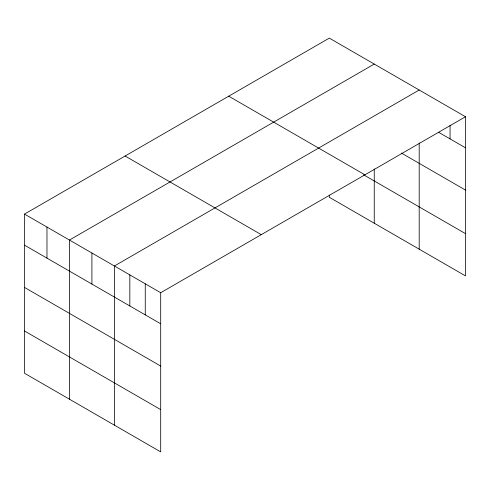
<?xml version="1.0" encoding="UTF-8"?>
<svg xmlns="http://www.w3.org/2000/svg" width="490" height="490" viewBox="0 0 490 490"><rect width="100%" height="100%" fill="white"/><g stroke="black" fill="none" stroke-linecap="round" stroke-linejoin="round"><path stroke-width="0.73" d="M24.5 214.093L160.696 292.726L160.696 451.884L24.5 373.251L24.5 214.093L329.305 38.116L465.5 116.749L465.5 275.907L329.305 197.274L329.305 195.014M374.25 64.061L69.445 240.039L69.445 399.203M419.195 90.013L114.391 265.99L114.391 425.149M160.696 292.726L465.5 116.749M438.489 132.22L465.5 147.815M401.347 153.045L465.5 190.083M228.72 96.187L364.915 174.82M363.672 174.85L465.5 233.638M125.085 156.016L261.28 234.649M24.5 245.159L160.696 323.792M24.5 287.428L160.696 366.061M24.5 330.983L160.696 409.615M450.065 125.262L450.065 138.903M419.195 142.97L419.195 249.171M374.25 168.94L374.25 223.226M145.261 283.814L145.261 314.88M129.826 274.902L129.826 305.968M91.918 253.012L91.918 284.078M46.973 227.066L46.973 258.132"/></g></svg>
